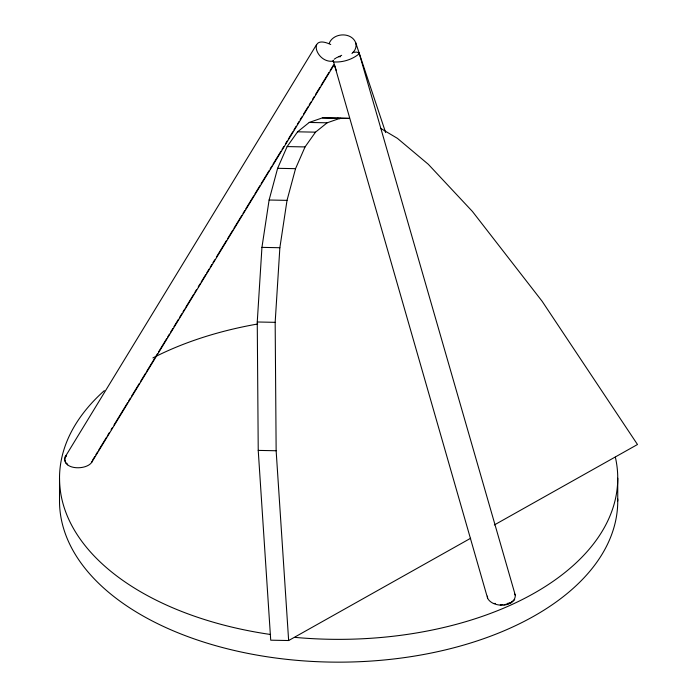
<?xml version="1.0" encoding="UTF-8"?>
<svg xmlns="http://www.w3.org/2000/svg" width="697" height="697" viewBox="0 0 697 697"><rect width="100%" height="100%" fill="white"/><g stroke="black" fill="none" stroke-linecap="round" stroke-linejoin="round"><path stroke-width="1.05" d="M470.649 538.258L288.645 640.534L270.724 640.186L258.23 450.401L257.254 321.988L261.941 247.374L269.112 200.013L277.624 168.317L287.129 146.579L297.593 131.811L309.224 122.454L322.397 117.871L349.328 118.368M288.645 640.534L276.143 450.75L275.167 322.336L279.863 247.723L287.025 200.361L295.545 168.665L305.042 146.928L315.514 132.16L327.146 122.803L340.319 118.22L349.519 118.385M352.682 52.38L356.881 52.101L359.138 53.05L515.362 595.438C514.674 607.758 492.631 608.028 487.612 598.261L333.14 60.343M359.138 53.05L358.955 53.965C352.151 59.602 342.454 62.608 333.654 61.902L332.948 61.266M330.735 44.521C306.671 33.134 316.011 64.028 333.488 61.075M316.543 44.625L65.204 456.823C61.719 469.978 86.114 470.545 91.673 462.39L333.968 65.013M91.673 462.39L92.204 461.013M329.245 43.258C333.427 32.602 351.541 31.801 355.74 42.805L385.641 132.569M92.474 460.316L94.731 456.605M95.864 454.749L97.563 451.97M98.695 450.114L106.615 437.115M107.747 435.259L109.446 432.48M111.145 429.692L112.278 427.836M113.977 425.057L127.56 402.779M128.684 400.923L130.383 398.135M131.515 396.279L139.444 383.289M140.567 381.433L145.664 373.078M146.797 371.222L154.717 358.232M155.849 356.376L157.548 353.588M158.681 351.732L166.6 338.742M167.733 336.886L169.432 334.098M170.565 332.242L172.83 328.531M173.962 326.675L178.484 319.252M179.617 317.396L181.882 313.685M183.015 311.829L184.714 309.041M185.846 307.185L193.766 294.195M194.899 292.339L196.598 289.551M198.288 286.772L199.987 283.984M201.119 282.128L205.65 274.705M206.782 272.849L209.048 269.138M210.172 267.282L211.871 264.494M213.003 262.638L214.702 259.859M216.401 257.071L226.586 240.369M227.719 238.513L232.807 230.158M233.939 228.302L241.868 215.312M243 213.456L244.691 210.668M245.823 208.812L253.752 195.822M254.884 193.966L259.972 185.611M261.105 183.755L269.025 170.765M270.157 168.901L271.856 166.121M272.989 164.265L280.908 151.275M282.041 149.419L283.74 146.631M285.439 143.843L287.138 141.064M288.27 139.208L292.792 131.785M293.925 129.93L296.19 126.209M297.323 124.354L299.022 121.574M300.154 119.718L301.853 116.93M303.543 114.151L308.074 106.728M309.207 104.864L310.906 102.084M312.604 99.296L314.295 96.517M315.427 94.661L319.958 87.238M321.09 85.382L329.01 72.383M330.143 70.528L333.541 64.96M66.407 455.733L64.412 458.896L65.675 463.043M65.204 456.823L66.337 455.568M503.931 604.857L510.535 603.079L511.964 601.502M351.95 53.53C355.069 50.986 356.916 46.795 355.74 42.805M507.451 603.646L510.535 603.079L514.717 599.629M334.203 59.21L335.457 58.365M494.347 524.946L637.485 444.512L542.135 301.278L472.444 211.479L428.315 164.3L397.403 138.337L380.658 128.379M336.076 57.938L341.687 55.316M500.254 604.952L502.31 604.578M507.338 603.402L510.535 603.079M493.406 603.506L495.55 603.454M322.397 117.871L340.319 118.22M309.224 122.454L327.146 122.803M297.593 131.811L315.514 132.16M287.129 146.579L305.042 146.928M277.624 168.317L295.545 168.665M269.112 200.013L287.025 200.361M261.941 247.374L279.863 247.723M257.254 321.988L275.167 322.336M258.23 450.401L276.143 450.75M338.629 56.605L340.406 56.771M337.74 118.141L339.787 118.804M514.621 594.088L515.362 595.438M66.72 463.139L67.644 464.829M334.604 65.466L336.32 70.615M487.456 596.135L487.612 598.261M617.742 478.212L617.742 501.004M59.515 478.212L59.515 501.004A279.114 161.146 0 0 0 340.441 662.15A279.114 161.146 0 0 0 617.725 498.913M615.355 457.18A279.114 161.146 0 0 1 295.145 637.389M270.575 634.497A279.114 161.146 0 0 1 104.35 390.625M152.913 357.918A279.114 161.146 0 0 1 257.672 324"/></g></svg>
